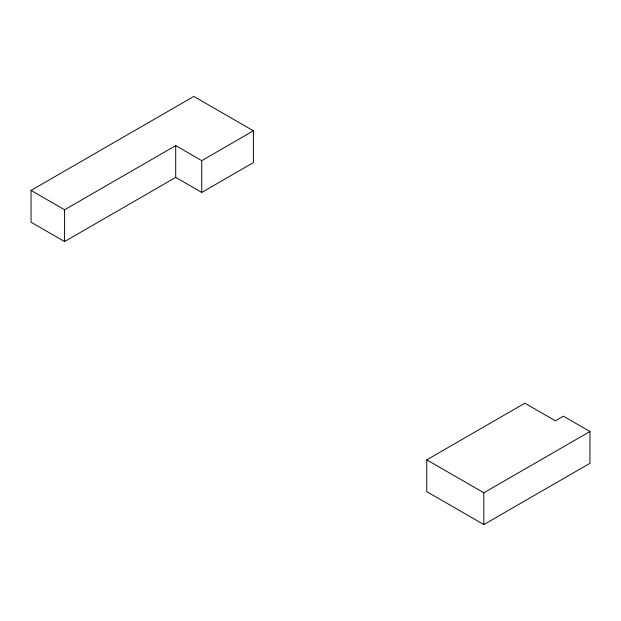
<?xml version="1.0" encoding="UTF-8"?>
<svg xmlns="http://www.w3.org/2000/svg" width="621" height="621" viewBox="0 0 621 621"><rect width="100%" height="100%" fill="white"/><g stroke="black" fill="none" stroke-linecap="round" stroke-linejoin="round"><path stroke-width="0.93" d="M31.05 190.406L193.83 96.426L253.399 130.814L253.399 162.609L201.74 192.432L175.712 177.404L64.584 241.561L31.05 222.194L31.05 190.406L64.584 209.774L175.712 145.609L201.74 160.637L253.399 130.814M426.767 459.843L524.877 403.192L555.415 420.821L563.418 416.202L589.95 431.517L589.95 463.305L483.829 524.574L426.767 491.63L426.767 459.843L483.829 492.787L589.95 431.517M483.829 492.787L483.829 524.574M201.74 160.637L201.74 192.432M175.712 145.609L175.712 177.404M64.584 209.774L64.584 241.561"/></g></svg>
